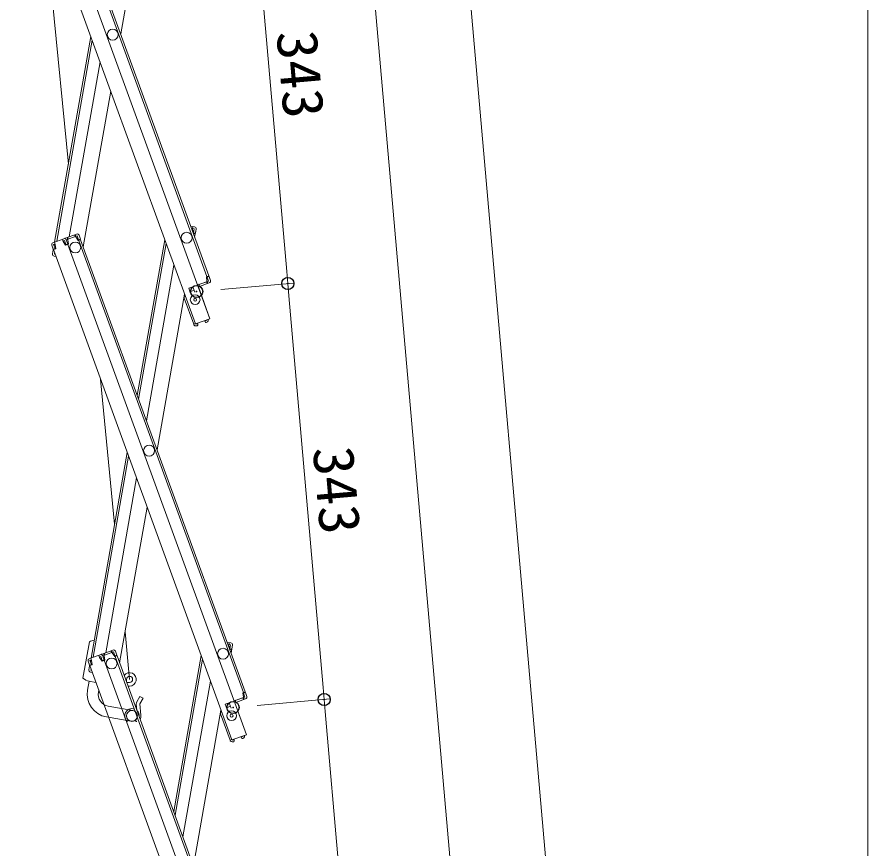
# Model space of a CAD drawing. Units: millimetres, scale not verified. Extents: x -2000 to 2000, y -1385 to 1385.
# Drawn here: x -146.4 to 203.1, y -566.5 to -224.9 of the extents above; entities that cross this region are included whole.
import ezdxf
from ezdxf.enums import TextEntityAlignment as Align

# ---------------------------------------------------------------- set-up
doc = ezdxf.new("R2010")
doc.units = ezdxf.units.MM
doc.header["$LTSCALE"] = 10
doc.header["$PDMODE"] = 32
doc.header["$PDSIZE"] = 5
doc.layers.add('0-2_sunpou', color=1, linetype='Continuous', lineweight=9)
doc.layers.add('0-3_0', color=4, linetype='Continuous', lineweight=9)
doc.layers.add('0-B_DEFPOINTS', color=7, linetype='Continuous')
doc.styles.add('ＭＳ ゴシック', font='')
doc.styles.get('ＭＳ ゴシック').set_extended_font_data('MS Gothic')

# ---------------------------------------------------------------- blocks, each defined once
blk = doc.blocks.new('_ORIGIN')
at = {"layer": '0-3_0', "color": 1}
blk.add_line((0, 0), (-10, 0), dxfattribs=at)
blk.add_circle((0, 0), 5, dxfattribs=at)

msp = doc.modelspace()

# ---------------------------------------------------------------- linework, layer by layer
at = {"layer": '0-2_sunpou'}
for p, q in [((-43.17, 730.41), (93.73, -834.4)), ((203.05, 715.64), (203.05, -845.06)), ((-63.93, 518.62), (54.75, -837.81)), ((-49.72, -168.56), (-35.64, -329.4)), ((-62.7, -336.79), (-32.72, -334.16)), ((-62.7, -336.79), (-32.72, -334.16)), ((-34.77, -339.36), (-20.7, -500.2)), ((-47.75, -507.59), (-17.77, -504.96)), ((-47.75, -507.59), (-17.77, -504.96)), ((-19.83, -510.16), (-5.76, -671))]:
    msp.add_line(p, q, dxfattribs=at)
at = {"layer": '0-3_0'}
for p, q in [((-136, -145.86), (-68.42, -331.54)), ((-135.25, -145.58), (-67.67, -331.27)), ((-146.43, -149.65), (-73.15, -350.98)), ((-140.46, -147.48), (-67.19, -348.81)), ((-92.56, -167.93), (-103.83, -231.9)), ((-125.35, -285.39), (-135.59, -179.43)), ((-130.98, -317.34), (-116.11, -232.97)), ((-130.12, -317.03), (-115.56, -234.47)), ((-124.96, -315.15), (-112.31, -243.4)), ((-119.25, -319.3), (-107.97, -255.33)), ((-75.12, -310.79), (-73.55, -311.07)), ((-74.34, -311.94), (-74.16, -310.96)), ((-122, -314.07), (-126.46, -315.7)), ((-122.55, -315.12), (-122.82, -314.37)), ((-122.31, -315.04), (-122.59, -314.29)), ((-74.34, -311.94), (-74.26, -313.15)), ((-73.69, -311.86), (-74.3, -311.75)), ((-74.03, -313.77), (-73.24, -313.92)), ((-73.69, -311.86), (-73.98, -313.53)), ((-73.98, -313.53), (-73.19, -313.67)), ((-73.02, -312.68), (-73.48, -315.29)), ((-72.9, -311.99), (-73.19, -313.67)), ((-73.02, -312.68), (-73.19, -313.67)), ((-73.02, -312.68), (-73.19, -313.67)), ((-127.21, -315.97), (-131.68, -317.6)), ((-130.75, -318.32), (-131.09, -317.38)), ((-127.46, -317.12), (-127.8, -316.18)), ((-126.94, -316.72), (-127.53, -316.94)), ((-127.46, -317.12), (-126.46, -318.62)), ((-126.94, -316.72), (-126.36, -318.32)), ((-121.72, -314.82), (-126.19, -316.45)), ((-126.19, -316.45), (-125.61, -318.05)), ((-126.19, -316.45), (-125.61, -318.05)), ((-125.95, -317.11), (-125.61, -318.05)), ((-125.6, -316.24), (-125.87, -315.48)), ((-125.37, -316.15), (-125.64, -315.4)), ((-125.53, -316.42), (-125.6, -316.24)), ((-125.53, -316.42), (-125.33, -318.21)), ((-122.24, -315.23), (-122.31, -315.04)), ((-122.24, -315.23), (-121.25, -316.73)), ((-121.72, -314.82), (-121.14, -316.42)), ((-121.25, -316.73), (-120.31, -316.38)), ((-121.14, -316.42), (-120.39, -316.15)), ((-121.06, -316.66), (-53.47, -502.34)), ((-120.97, -314.55), (-120.39, -316.15)), ((-120.31, -316.38), (-52.72, -502.07)), ((-85.75, -316.37), (-97.03, -380.33)), ((-96.48, -381.83), (-85.21, -317.87)), ((-132.16, -318.62), (-131.57, -320.22)), ((-131.92, -319.28), (-131.57, -320.22)), ((-131.84, -322.2), (-131.55, -320.53)), ((-131.72, -321.52), (-131.55, -320.53)), ((-130.82, -319.94), (-131.57, -320.22)), ((-131.55, -320.53), (-131.49, -320.19)), ((-131.45, -320.55), (-131.55, -320.53)), ((-130.55, -320.11), (-131.49, -320.45)), ((-131.49, -320.45), (-58.21, -521.78)), ((-131.4, -318.35), (-130.82, -318.13)), ((-131.4, -318.35), (-130.82, -319.94)), ((-131.24, -318.8), (-131.14, -318.25)), ((-130.75, -318.32), (-130.55, -320.11)), ((-125.33, -318.21), (-126.46, -318.62)), ((-126.36, -318.32), (-125.61, -318.05)), ((-125.33, -318.21), (-125.52, -318.28)), ((-125.52, -318.28), (-52.24, -519.61)), ((-131.19, -323.13), (-130.47, -323.26)), ((-131.05, -322.34), (-130.97, -321.87)), ((-131.05, -322.34), (-130.78, -322.39)), ((-130.54, -323.05), (-130.58, -323.24)), ((-81.96, -326.8), (-93.23, -390.76)), ((-68.61, -331.61), (-67.67, -331.27)), ((-68.41, -333.4), (-68.61, -331.61)), ((-68.33, -331.78), (-67.58, -331.5)), ((-67.75, -333.37), (-68.33, -331.78)), ((-67.58, -331.5), (-67.24, -332.44)), ((-67, -333.1), (-67.58, -331.5)), ((-71.81, -334.64), (-72.28, -334.81)), ((-71.81, -334.64), (-71.47, -335.58)), ((-67.75, -333.37), (-71.74, -334.83)), ((-68.41, -333.61), (-71.74, -334.83)), ((-67.48, -334.12), (-71.47, -335.58)), ((-68.57, -333.67), (-68.3, -334.42)), ((-68.41, -333.4), (-68.34, -333.59)), ((-68.34, -333.59), (-68.06, -334.34)), ((-77.61, -338.73), (-88.89, -402.69)), ((-74.26, -335.74), (-75.9, -336.34)), ((-75.9, -336.34), (-75.12, -338.5)), ((-73.74, -337.15), (-75.39, -337.75)), ((-74.26, -335.74), (-73.47, -337.9)), ((-71.94, -335.75), (-67.19, -348.81)), ((-73.86, -351.08), (-77.78, -340.32)), ((-67.19, -348.81), (-73.15, -350.98)), ((-69.35, -349.88), (-68.67, -349.41)), ((-68.67, -349.41), (-68.69, -349.36)), ((-67.92, -349.13), (-67.94, -349.08)), ((-73.86, -351.08), (-73.2, -350.84)), ((-73.79, -351.27), (-73.86, -351.08)), ((-73.04, -351), (-73.06, -350.95)), ((-72.22, -350.92), (-73.04, -351)), ((-72.4, -351.74), (-72.97, -351.79)), ((-72.4, -351.74), (-72.17, -351.47)), ((-72.22, -350.92), (-72.17, -351.47)), ((-68.69, -350.39), (-68.21, -350.06)), ((-106.35, -433.18), (-112.1, -373.73)), ((-116.04, -488.14), (-101.16, -403.77)), ((-115.17, -487.83), (-100.62, -405.27)), ((-110.02, -485.95), (-97.37, -414.2)), ((-104.3, -490.1), (-93.02, -426.13)), ((-100.19, -496.91), (-102.07, -477.44)), ((-119.34, -496.36), (-116.71, -481.43)), ((-60.18, -481.59), (-58.6, -481.87)), ((-59.39, -482.74), (-59.22, -481.76)), ((-107.06, -484.87), (-111.52, -486.5)), ((-106.78, -485.62), (-111.24, -487.25)), ((-107.6, -485.92), (-107.88, -485.17)), ((-107.37, -485.84), (-107.64, -485.09)), ((-106.78, -485.62), (-106.2, -487.22)), ((-106.03, -485.35), (-105.45, -486.95)), ((-59.39, -482.74), (-59.32, -483.95)), ((-58.74, -482.66), (-59.36, -482.55)), ((-59.09, -484.57), (-58.29, -484.71)), ((-58.74, -482.66), (-59.04, -484.33)), ((-59.04, -484.33), (-58.25, -484.47)), ((-58.08, -483.48), (-58.54, -486.09)), ((-57.96, -482.79), (-58.25, -484.47)), ((-58.08, -483.48), (-58.25, -484.47)), ((-58.08, -483.48), (-58.25, -484.47)), ((-112.27, -486.77), (-116.73, -488.39)), ((-116.46, -489.15), (-115.87, -488.93)), ((-116.46, -489.15), (-115.88, -490.74)), ((-116.3, -489.59), (-116.2, -489.05)), ((-115.8, -489.12), (-116.15, -488.18)), ((-115.8, -489.12), (-115.61, -490.91)), ((-112.52, -487.92), (-112.86, -486.98)), ((-112, -487.52), (-112.58, -487.74)), ((-112.52, -487.92), (-111.52, -489.42)), ((-112, -487.52), (-111.42, -489.12)), ((-110.39, -489.01), (-111.52, -489.42)), ((-111.42, -489.12), (-110.66, -488.85)), ((-111.24, -487.25), (-110.66, -488.85)), ((-111.24, -487.25), (-110.66, -488.85)), ((-111.01, -487.91), (-110.66, -488.85)), ((-110.66, -487.03), (-110.93, -486.28)), ((-110.42, -486.95), (-110.7, -486.2)), ((-110.59, -487.22), (-110.66, -487.03)), ((-110.59, -487.22), (-110.39, -489.01)), ((-110.39, -489.01), (-110.58, -489.08)), ((-110.58, -489.08), (-37.3, -690.41)), ((-107.3, -486.03), (-107.37, -485.84)), ((-107.3, -486.03), (-106.3, -487.52)), ((-106.3, -487.52), (-105.36, -487.18)), ((-106.2, -487.22), (-105.45, -486.95)), ((-106.11, -487.46), (-38.53, -673.14)), ((-105.36, -487.18), (-37.78, -672.87)), ((-70.81, -487.17), (-82.09, -551.13)), ((-81.54, -552.63), (-70.26, -488.67)), ((-117.21, -489.42), (-116.63, -491.02)), ((-116.97, -490.08), (-116.63, -491.02)), ((-116.9, -493), (-116.6, -491.33)), ((-116.78, -492.31), (-116.6, -491.33)), ((-115.88, -490.74), (-116.63, -491.02)), ((-115.61, -490.91), (-116.55, -491.25)), ((-116.55, -491.25), (-43.27, -692.58)), ((-116.11, -493.14), (-116.03, -492.67)), ((-116.25, -493.93), (-115.52, -494.06)), ((-116.11, -493.14), (-115.84, -493.19)), ((-115.6, -493.85), (-115.63, -494.04)), ((-117.43, -501.34), (-116.78, -497.65)), ((-116.9, -497.62), (-114.04, -498.13)), ((-101.44, -497.97), (-101.44, -496.91)), ((-100.19, -498.16), (-101.37, -498.16)), ((-100.19, -499.66), (-100.82, -499.66)), ((-67.01, -497.6), (-78.29, -561.56)), ((-113, -502.12), (-112.86, -501.37)), ((-53.66, -502.41), (-52.72, -502.07)), ((-53.46, -504.2), (-53.66, -502.41)), ((-52.81, -504.17), (-53.39, -502.58)), ((-52.06, -503.9), (-52.64, -502.3)), ((-97.24, -506.16), (-95.94, -503.91)), ((-59.31, -506.54), (-60.96, -507.14)), ((-59.31, -506.54), (-58.53, -508.7)), ((-56.87, -505.44), (-57.34, -505.61)), ((-57, -506.55), (-52.24, -519.61)), ((-56.87, -505.44), (-56.53, -506.38)), ((-52.81, -504.17), (-56.8, -505.63)), ((-53.47, -504.41), (-56.8, -505.63)), ((-52.53, -504.92), (-56.53, -506.38)), ((-53.63, -504.47), (-53.36, -505.22)), ((-108.94, -507.91), (-98.85, -509.69)), ((-97.43, -507.03), (-97.23, -509.54)), ((-95.94, -506.91), (-95.55, -511.6)), ((-62.67, -509.53), (-73.95, -573.49)), ((-60.96, -507.14), (-60.17, -509.3)), ((-58.8, -507.95), (-60.45, -508.55)), ((-109.72, -512.34), (-99.63, -514.12)), ((-97.56, -513.41), (-97.69, -513.94)), ((-58.92, -521.88), (-62.84, -511.12)), ((-52.24, -519.61), (-58.21, -521.78)), ((-54.41, -520.68), (-53.73, -520.2)), ((-53.73, -520.2), (-53.75, -520.16)), ((-52.98, -519.93), (-53, -519.88)), ((-58.92, -521.88), (-58.26, -521.64)), ((-58.85, -522.07), (-58.92, -521.88)), ((-58.1, -521.8), (-58.12, -521.75)), ((-57.27, -521.72), (-58.1, -521.8)), ((-57.45, -522.54), (-58.03, -522.59)), ((-57.45, -522.54), (-57.23, -522.27)), ((-57.27, -521.72), (-57.23, -522.27)), ((-53.74, -521.19), (-53.27, -520.86))]:
    msp.add_line(p, q, dxfattribs=at)
for points in [[(-69.35, -349.88), (-69.04, -350.33), (-68.69, -350.39)], [(-116.51, -491.35), (-116.6, -491.33), (-116.54, -490.99)], [(-53.39, -502.58), (-52.64, -502.3), (-52.3, -503.24)], [(-95.94, -506.91), (-94.64, -504.66), (-95.94, -503.91)], [(-53.46, -504.2), (-53.39, -504.39), (-53.12, -505.14)], [(-54.41, -520.68), (-54.09, -521.13), (-53.74, -521.19)]]:
    msp.add_lwpolyline(points, dxfattribs=at)
for centre, radius in [((-107.11, -232.18), 2.25), ((-76.75, -315.58), 2.25), ((-122.52, -319.58), 2.25), ((-122.52, -319.58), 2.25), ((-73.27, -341.02), 2), ((-73.27, -341.02), 0.6), ((-92.17, -402.98), 2.25), ((-61.81, -486.38), 2.25), ((-107.58, -490.38), 2.25), ((-107.58, -490.38), 2.25), ((-99.24, -511.91), 2.25), ((-58.32, -511.82), 2), ((-58.32, -511.82), 0.6)]:
    msp.add_circle(centre, radius, dxfattribs=at)
for centre, radius, start, end in [((-121.72, -314.82), 0.8, 20, 110), ((-73.69, -311.86), 0.8, 350, 80), ((-131.4, -318.35), 0.8, 110, 200), ((-126.94, -316.72), 0.8, 20, 110), ((-126.19, -316.45), 0.8, 110, 140), ((-131.05, -322.34), 0.8, 170, 260), ((-67.75, -333.37), 0.8, 290, 20), ((-77.03, -340.05), 0.8, 117.1808, 200), ((-68.67, -349.41), 0.8, 305, 20), ((-73.04, -351), 0.8, 200, 275), ((-113.09, -489.67), 9, 100.6573, 113.749), ((-58.74, -482.66), 0.8, 350, 80), ((-106.78, -485.62), 0.8, 20, 110), ((-116.46, -489.15), 0.8, 110, 200), ((-112, -487.52), 0.8, 20, 110), ((-111.24, -487.25), 0.8, 110, 140), ((-116.11, -493.14), 0.8, 170, 260), ((-100.19, -496.91), 2.75, 270, 143.9703), ((-100.19, -496.91), 1.25, 270, 180), ((-115.91, -492.72), 5, 226.633, 260), ((-108.07, -502.99), 9.5, 170, 260), ((-108.07, -502.99), 5, 170, 260), ((-95.94, -506.91), 1.5, 150, 184.7171), ((-52.81, -504.17), 0.8, 290, 20), ((-99.24, -511.91), 3, 70.6789, 231.588), ((-99.24, -511.91), 3, 354.2018, 45.7982), ((-62.08, -510.85), 0.8, 117.1808, 200), ((-99.24, -511.91), 2.2, 180, 4.7171), ((-99.24, -511.91), 3.7, 336.8863, 4.7171), ((-97.45, -514), 0.25, 166.1092, 310.6304), ((-53.73, -520.2), 0.8, 305, 20), ((-58.1, -521.8), 0.8, 200, 275)]:
    msp.add_arc(centre, radius, start, end, dxfattribs=at)
at = {"layer": '0-B_DEFPOINTS'}
for p in [(-35.21, -334.38), (-72.66, -337.66), (-72.66, -337.66), (-20.27, -505.18), (-57.71, -508.46)]:
    msp.add_point(p, dxfattribs=at)

# ---------------------------------------------------------------- block references
at = {"layer": '0-2_sunpou', "xscale": 0.5, "yscale": 0.5}
for p, rotation in [((-35.21, -334.38), 275), ((-35.21, -334.38), 95), ((-20.27, -505.18), 275), ((-20.27, -505.18), 95)]:
    msp.add_blockref('_ORIGIN', p, dxfattribs=dict(at, rotation=rotation))

# ---------------------------------------------------------------- texts
at = {"layer": '0-2_sunpou', "color": 2, "style": 'ＭＳ ゴシック', "width": 1.05}
for p in [(-44.94, -231.61), (-30, -402.41)]:
    msp.add_text('343', height=16.86, rotation=275, dxfattribs=at).set_placement(p, align=Align.BOTTOM_LEFT)

doc.saveas('drawing.dxf')
